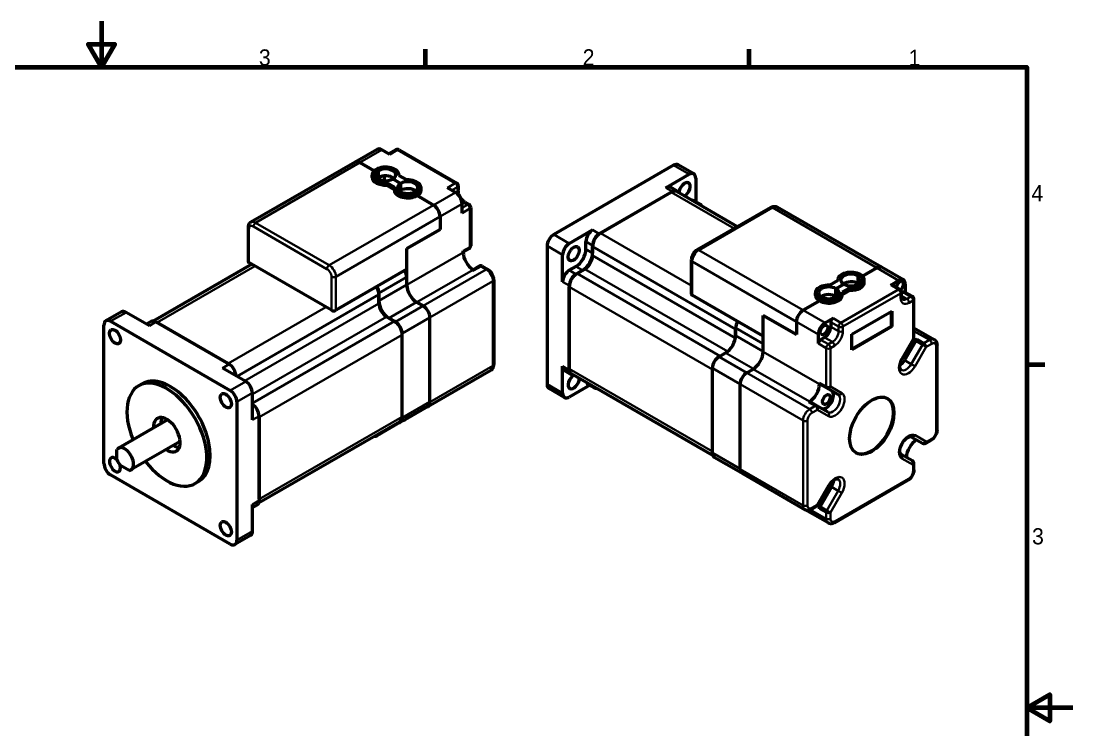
# Model space of a CAD drawing. Header units: millimetres. Extents: x 667 to 2271, y -131 to 433.
# Drawn here: x 950.6 to 1286, y 207.2 to 433.3 of the extents above; entities that cross this region are included whole.
import ezdxf

# ---------------------------------------------------------------- set-up
doc = ezdxf.new("R2010")
doc.units = ezdxf.units.MM
doc.header["$LTSCALE"] = 1.5
doc.layers.get('0').update_dxf_attribs({"lineweight": 25})
for name, color, linetype, lineweight in [('경계(ISO)', 7, 'Continuous', 70), ('외형선(ISO)', 7, 'Continuous', 50), ('좁은 외형선(ISO)', 7, 'Continuous', 35)]:
    doc.layers.add(name, color=color, linetype=linetype, lineweight=lineweight)
doc.styles.get("Standard").update_dxf_attribs({"font": ''})
doc.styles.get('Standard').set_extended_font_data('Gulim')

# ---------------------------------------------------------------- blocks, each defined once
blk = doc.blocks.new('경계 Default Border')
at = {"layer": '경계(ISO)'}
for p, q in [((280, 287), (280, 290.9)), ((350, 287), (350, 290.9)), ((410, 222.75), (413.9, 222.75))]:
    blk.add_line(p, q, dxfattribs=at)
at = {"layer": '경계(ISO)', "flags": 128}
for points in [[(210, 297), (210, 287), (207.11, 292), (212.89, 292), (210, 287)], [(10, 10), (10, 287), (410, 287), (410, 10), (10, 10)], [(420, 148.5), (410, 148.5), (415, 151.39), (415, 145.61), (410, 148.5)]]:
    blk.add_lwpolyline(points, dxfattribs=at)
at = {"layer": '경계(ISO)', "char_height": 3.5, "attachment_point": 7}
for s, insert in [('3', (244.01, 287.32)), ('2', (314.01, 287.4)), ('1', (384.47, 287.31)), ('4', (411.03, 258.04)), ('3', (411.16, 183.79))]:
    blk.add_mtext(s, dxfattribs=dict(at, insert=insert))

msp = doc.modelspace()

# ---------------------------------------------------------------- linework, layer by layer
at = {"layer": '외형선(ISO)'}
for p, q in [((1064.0803, 392.3425), (1057.0799, 388.3009)), ((1068.1258, 390.7243), (1065.5803, 392.194)), ((1070.1007, 392.2027), (1067.8329, 390.8934)), ((1071.1007, 392.2027), (1089.4855, 381.5882)), ((1057.0799, 388.3009), (1023.8459, 369.1132)), ((1063.1544, 385.5112), (1058.5799, 388.1523)), ((1058.5799, 388.1523), (1063.1544, 385.5112)), ((1064.4842, 385.5599), (1063.7771, 385.9682)), ((1063.7771, 385.9682), (1064.4842, 385.5599)), ((1158.6078, 387.2661), (1120.4241, 365.2207)), ((1165.0576, 384.557), (1160.1078, 387.4147)), ((1062.5323, 383.4166), (1062.5323, 384.2331)), ((1064.4842, 385.5599), (1064.4842, 383.1104)), ((1064.4842, 383.3554), (1064.4842, 385.5599)), ((1066.4288, 382.3679), (1066.4288, 383.8938)), ((1071.5553, 381.4774), (1069.0804, 382.9063)), ((1069.0804, 382.9063), (1071.5553, 381.4774)), ((1073.5725, 382.599), (1071.023, 384.0709)), ((1071.0323, 384.0656), (1071.0323, 384.2331)), ((1156.133, 380.1218), (1163.5576, 384.4084)), ((1165.6789, 383.1837), (1165.6789, 375.6251)), ((1067.0632, 381.7847), (1069.6127, 380.3128)), ((1067.0632, 380.9682), (1067.0632, 381.7847)), ((1069.6034, 379.5017), (1067.0632, 380.9682)), ((1069.6034, 379.3341), (1069.6034, 380.1506)), ((1071.5553, 381.4774), (1071.5553, 379.028)), ((1071.5553, 379.2729), (1071.5553, 381.4774)), ((1078.1034, 379.3341), (1078.1034, 380.1506)), ((1089.0562, 378.6401), (1086.5106, 380.1098)), ((1089.9855, 380.7222), (1089.9855, 379.2525)), ((1159.7543, 379.0456), (1157.633, 380.2704)), ((1076.8586, 378.4156), (1076.1515, 378.8238)), ((1076.1515, 378.8238), (1076.8586, 378.4156)), ((1076.8586, 377.5991), (1076.8586, 378.4156)), ((1076.8586, 377.5991), (1076.8586, 378.4156)), ((1082.0558, 374.5985), (1076.8586, 377.5991)), ((1076.8586, 377.5991), (1082.0558, 374.5985)), ((1158.2543, 378.897), (1134.9198, 365.4249)), ((1135.2733, 365.629), (1157.9007, 378.6929)), ((1178.9976, 367.6963), (1159.6507, 378.8663)), ((1165.0576, 375.9838), (1167.1789, 374.759)), ((1091.1775, 372.0265), (1091.1775, 374.9659)), ((1092.1725, 375.4645), (1093.4453, 374.7296)), ((1093.9453, 373.8636), (1093.9453, 361.6247)), ((1189.6448, 373.8435), (1166.1689, 360.2896)), ((1224.8788, 354.7549), (1191.6448, 373.9425)), ((1084.1772, 370.9242), (1084.1772, 366.8417)), ((1084.1772, 370.9242), (1084.1772, 366.8417)), ((1022.9317, 367.3316), (1022.9317, 356.6355)), ((1073.5706, 360.718), (1084.1772, 366.8417)), ((1084.1772, 366.8417), (1073.5706, 360.718)), ((1125.3738, 362.363), (1132.7984, 366.6496)), ((1130.6771, 360.5259), (1130.6771, 362.9754)), ((1073.5706, 354.1044), (1073.5706, 360.718)), ((1073.5706, 349.1238), (1073.5706, 360.718)), ((1091.5311, 359.6535), (1093.4453, 360.7586)), ((1091.5311, 359.4933), (1091.5311, 359.9917)), ((1118.3028, 361.5465), (1118.3028, 317.4557)), ((1132.7984, 361.7506), (1132.7984, 359.3011)), ((1132.7984, 358.4846), (1132.7984, 361.3424)), ((1024.1086, 355.7169), (992.748, 337.6108)), ((1049.5289, 341.0404), (1023.2246, 356.2273)), ((1123.2525, 350.1155), (1123.2525, 358.6888)), ((1164.2547, 356.9741), (1164.2547, 346.278)), ((1073.5706, 354.1044), (1050.9431, 341.0404)), ((1096.6246, 355.0886), (1094.7104, 353.9835)), ((1094.7131, 353.9819), (1095.0033, 353.8144)), ((1097.6246, 355.0886), (1099.385, 354.0723)), ((1125.3738, 353.7898), (1127.4951, 355.0145)), ((1127.4951, 352.565), (1129.6165, 353.7898)), ((1127.8487, 352.7692), (1130.3236, 354.198)), ((1217.4745, 352.0139), (1218.1816, 352.4221)), ((1218.1816, 352.4221), (1217.4745, 352.0139)), ((1218.8043, 351.9652), (1223.3788, 354.6063)), ((1223.3788, 354.6063), (1218.8043, 351.9652)), ((1231.8792, 350.7132), (1224.8788, 354.7549)), ((1073.4998, 351.6141), (1073.4998, 349.1646)), ((1101.2992, 350.7568), (1101.2992, 323.7307)), ((1125.3738, 348.8908), (1125.3738, 321.9464)), ((1210.9357, 350.5249), (1208.3862, 349.053)), ((1210.4034, 347.9314), (1212.8783, 349.3603)), ((1212.8783, 349.3603), (1210.4034, 347.9314)), ((1210.9264, 350.5195), (1210.9264, 350.6871)), ((1217.4745, 352.0139), (1217.4745, 349.5644)), ((1217.4745, 349.8094), (1217.4745, 352.0139)), ((1217.4745, 349.5644), (1217.6768, 349.6812)), ((1219.4264, 349.8706), (1219.4264, 350.6871)), ((1227.8336, 349.0949), (1230.3792, 350.5646)), ((1230.8085, 347.7156), (1228.3336, 349.1445)), ((1232.5005, 349.3399), (1232.5005, 346.7387)), ((1064.661, 346.511), (1064.661, 344.0615)), ((1064.661, 343.245), (1064.661, 346.1027)), ((1125.3738, 322.3547), (1125.3738, 348.4825)), ((1187.175, 332.8058), (1164.5475, 345.8698)), ((1203.8553, 345.7881), (1203.8553, 346.6046)), ((1210.4034, 347.9314), (1210.4034, 345.4819)), ((1210.4034, 345.7269), (1210.4034, 347.9314)), ((1210.4034, 345.4819), (1210.6057, 345.5987)), ((1212.346, 346.7668), (1214.8955, 348.2387)), ((1214.8955, 347.4222), (1212.3553, 345.9557)), ((1212.3553, 345.7881), (1212.3553, 346.6046)), ((1214.8955, 347.4222), (1214.8955, 348.2387)), ((1231.3085, 345.3799), (1231.3085, 346.8496)), ((1231.7934, 346.8087), (1231.3085, 346.5288)), ((1232.2934, 346.8583), (1234.7683, 345.4294)), ((1078.8031, 342.4285), (1076.6818, 343.6532)), ((1078.8031, 342.4285), (1076.7525, 343.6124)), ((1199.9029, 341.0524), (1205.1001, 344.0531)), ((1205.1001, 344.0531), (1199.9029, 341.0524)), ((1205.1001, 344.8696), (1205.8072, 345.2778)), ((1205.8072, 345.2778), (1205.1001, 344.8696)), ((1205.1001, 344.0531), (1205.1001, 344.8696)), ((1205.1001, 344.0531), (1205.1001, 344.8696)), ((1235.2683, 332.3244), (1235.2683, 344.5634)), ((982.5508, 340.5358), (977.6011, 337.6781)), ((991.4755, 336.1006), (984.0508, 340.3873)), ((1069.6108, 337.5295), (1067.1359, 338.9584)), ((1080.9245, 311.8099), (1080.9245, 338.7543)), ((1080.9245, 311.7282), (1080.9245, 338.7543)), ((1187.175, 339.4194), (1197.7816, 333.2957)), ((1187.175, 332.8058), (1187.175, 339.4194)), ((1197.7816, 333.2957), (1187.175, 339.4194)), ((1187.175, 327.8252), (1187.175, 339.4194)), ((1215.4592, 333.3774), (1228.1872, 340.7258)), ((1228.0457, 340.6442), (1228.0457, 335.9085)), ((1228.1872, 340.7258), (1228.1872, 335.8269)), ((976.9798, 292.214), (976.9798, 336.3048)), ((979.1011, 337.5295), (1017.2849, 315.4841)), ((992.0968, 337.474), (990.5968, 336.6079)), ((993.5968, 337.3254), (1016.9313, 323.8532)), ((1016.5778, 324.0573), (993.9503, 337.1213)), ((1069.9643, 337.3254), (1067.843, 338.5501)), ((1178.4068, 335.4186), (1178.4068, 332.9691)), ((1197.7816, 337.3782), (1197.7816, 333.2957)), ((1197.7816, 337.3782), (1197.7816, 333.2957)), ((1206.9032, 337.0108), (1209.4488, 338.4805)), ((1208.7417, 337.2557), (1208.7417, 335.786)), ((1228.0457, 335.9085), (1215.4592, 328.6417)), ((1228.1872, 335.8269), (1215.4592, 328.4784)), ((1228.1872, 335.8269), (1228.0457, 335.9085)), ((1235.2683, 335.4476), (1241.708, 331.7297)), ((1072.0856, 306.7068), (1072.0856, 333.6512)), ((1072.0856, 307.115), (1072.0856, 333.2429)), ((1178.4068, 332.9691), (1178.4068, 335.0104)), ((1204.7819, 330.3972), (1204.7819, 333.3365)), ((1206.7618, 332.3567), (1205.489, 331.6219)), ((1215.4592, 328.4784), (1215.4592, 333.3774)), ((1231.5244, 325.5718), (1235.1343, 331.8244)), ((1235.8262, 331.2616), (1232.287, 325.1315)), ((1236.3262, 331.7894), (1236.036, 331.6219)), ((1242.6222, 302.922), (1242.6222, 329.9481)), ((1173.1035, 326.233), (1175.2249, 327.4578)), ((1173.4571, 326.4371), (1175.2249, 327.4578)), ((1022.2346, 318.3418), (1014.81, 322.6284)), ((1123.2525, 314.5979), (1123.2525, 323.1712)), ((1170.9822, 295.6144), (1170.9822, 322.5588)), ((1170.9822, 296.0226), (1170.9822, 322.1505)), ((1181.9424, 321.1299), (1183.993, 322.3138)), ((1181.9424, 321.1299), (1183.993, 322.3138)), ((1080.3031, 310.3549), (1100.385, 321.9491)), ((1123.8738, 321.7978), (1125.9951, 320.5731)), ((1171.1594, 294.7366), (1126.0987, 320.7524)), ((989.193, 317.6004), (988.0616, 316.9472)), ((1123.8738, 313.2246), (1118.9241, 316.0823)), ((1131.9198, 317.1525), (1125.3738, 313.3732)), ((1133.4198, 316.2865), (1131.2984, 317.5112)), ((1179.8211, 290.5113), (1179.8211, 317.4557)), ((1179.8211, 290.4296), (1179.8211, 317.4557)), ((1205.1355, 317.4557), (1205.1355, 317.9541)), ((1205.3426, 317.4963), (1207.4639, 316.2716)), ((1207.4639, 316.2716), (1211.0738, 314.1874)), ((1024.3559, 306.0944), (1024.3559, 314.6676)), ((1201.9535, 311.9443), (1201.6633, 311.7768)), ((1019.4062, 311.8099), (1019.4062, 267.7191)), ((1071.4643, 305.3334), (1080.3031, 310.4365)), ((1080.3031, 310.3549), (1072.9492, 306.1091)), ((1204.2846, 310.6016), (1202.1633, 311.8263)), ((1207.8238, 308.5582), (1204.2846, 310.6016)), ((997.2977, 306.1138), (981.6266, 297.0661)), ((1071.3608, 305.5128), (1026.3, 279.497)), ((1026.4772, 307.3191), (1026.4772, 280.3748)), ((1026.4772, 280.783), (1026.4772, 306.9109)), ((1071.4643, 305.3334), (1064.0397, 301.0468)), ((1001.2977, 299.1856), (985.6266, 290.1379)), ((1234.4083, 300.7152), (1238.0183, 298.631)), ((1236.1041, 299.7361), (1236.036, 299.6969)), ((1239.0183, 298.631), (1240.708, 299.6065)), ((981.1517, 293.4497), (981.1517, 296.612)), ((1171.6035, 294.2411), (1180.154, 289.3045)), ((1234.7683, 293.0018), (1231.1583, 295.086)), ((1232.8541, 294.1855), (1232.8541, 294.107)), ((1235.2683, 290.1847), (1235.2683, 292.1358)), ((1017.2849, 266.4943), (979.1011, 288.5397)), ((984.9959, 289.9537), (982.2573, 291.5348)), ((1180.4424, 289.0563), (1200.5242, 277.4621)), ((1007.193, 286.4235), (1006.0616, 285.7703)), ((1204.5799, 278.9027), (1208.1899, 285.1553)), ((1209.8781, 273.3153), (1233.3541, 286.8692)), ((1208.9525, 284.7149), (1205.3426, 278.4624)), ((1024.3559, 270.5768), (1024.3559, 279.15)), ((1024.3559, 278.1354), (1025.8559, 279.0014)), ((1202.5242, 277.5611), (1204.2139, 278.5367)), ((1207.8781, 273.2163), (1200.5242, 277.4621)), ((1205.1355, 277.7654), (1205.1355, 278.1822)), ((1023.7346, 269.2035), (1018.7849, 266.3457))]:
    msp.add_line(p, q, dxfattribs=at)
for centre, start, end in [((1070.6007, 391.3366), 60, 120), ((1088.9855, 380.7222), 0, 60), ((1092.9453, 373.8636), 0, 60), ((1092.9453, 361.6247), 300, 0), ((1097.1246, 354.2226), 60, 120), ((1230.3085, 346.8496), 0, 60), ((1234.2683, 344.5634), 0, 60), ((1234.2683, 332.3244), 330, 0), ((1238.5183, 299.497), 240, 300), ((1234.2683, 292.1358), 0, 60), ((1203.7139, 279.4027), 300, 330)]:
    msp.add_arc(centre, 1, start, end, dxfattribs=at)
for centre, major_axis, start_param, end_param in [((1065.5803, 389.7445), (-1.5, 2.5981), 5.49778714, 6.28318531), ((1058.5799, 385.7028), (-1.5, 2.5981), 5.49778714, 6.28318531), ((1058.5799, 385.7028), (-1.5, 2.5981), 5.49778714, 6.28318531), ((1066.7823, 384.2331), (-4.25, 0), 5.49778714, 7.92012595), ((1066.7823, 384.2331), (4.25, 0), 6.21704099, 8.6393798), ((1066.7823, 384.2331), (3.25, 0), 5.49778714, 8.6393798), ((1158.6078, 384.8166), (1.5, 2.5981), 0, 0.78539816), ((1066.7823, 383.4166), (-4.25, 0), 0, 1.63694064), ((1066.7823, 384.2331), (-3.25, 0), 5.49778714, 8.6393798), ((1066.7823, 381.7836), (-3.25, 0), 5.49778714, 5.57202409), ((1066.7823, 382.0286), (-3.25, 0), 3.76948765, 5.49778714), ((1073.8534, 380.1506), (4.25, 0), 5.49778714, 7.92012595), ((1163.5576, 381.9589), (1.5, 2.5981), 5.49778714, 7.06858347), ((1073.8534, 380.1506), (-4.25, 0), 6.21704099, 8.6393798), ((1073.8534, 379.3341), (-4.25, 0), 0, 2.35619449), ((1073.8534, 380.1506), (-3.25, 0), 5.49778714, 8.6393798), ((1073.8534, 377.7011), (-3.25, 0), 5.49778714, 5.57202409), ((1073.8534, 380.1506), (3.25, 0), 5.49778714, 8.6393798), ((1073.8534, 377.9461), (-3.25, 0), 3.76948765, 5.49778714), ((1073.8534, 379.3341), (4.25, 0), 5.49778714, 6.28318531), ((1156.133, 377.6723), (1.5, 2.5981), 0, 0.78539816), ((1157.9007, 375.8352), (1.75, 3.0311), 0, 0.78539816), ((1158.2543, 376.4476), (1.5, 2.5981), 5.90943441, 7.06858347), ((1162.1434, 379.5094), (1.25, 2.1651), 3.9066822, 8.65968842), ((1089.0562, 376.1906), (-1.5, 2.5981), 3.92699082, 5.49778714), ((1163.5576, 373.3857), (1.5, 2.5981), 0, 0.3737509), ((1082.0558, 372.149), (-1.5, 2.5981), 3.92699082, 5.49778714), ((1082.0558, 372.149), (1.5, -2.5981), 0.78539816, 2.35619449), ((1165.6789, 372.161), (1.5, 2.5981), 5.90943441, 6.65693621), ((1132.7984, 364.2001), (-1.5, -2.5981), 3.92699082, 5.49778714), ((1135.2733, 362.7712), (-1.75, -3.0311), 3.92699082, 5.49778714), ((1120.4241, 362.7712), (-1.5, -2.5981), 3.92699082, 5.49778714), ((1125.3738, 359.9135), (1.5, 2.5981), 0.78539816, 2.35619449), ((1134.9198, 362.9754), (1.5, 2.5981), 0.78539816, 2.35619449), ((1094.7131, 357.6562), (2.25, -3.8971), 3.92699082, 5.49778714), ((1127.4951, 358.6888), (-2.25, -3.8971), 0.78539816, 2.35619449), ((1129.6165, 357.464), (2.25, 3.8971), 3.92699082, 5.49778714), ((1023.9317, 356.6355), (-1, 0), 0, 0.78539816), ((1130.3236, 357.0558), (-1.75, -3.0311), 0.78539816, 2.35619449), ((1071.3785, 352.8388), (-1.5, 2.5981), 3.92699082, 4.71238898), ((1125.3738, 351.3403), (-1.5, -2.5981), 3.92699082, 5.49778714), ((1127.8487, 349.9114), (-1.75, -3.0311), 3.92699082, 5.49778714), ((1127.4951, 350.1155), (1.5, 2.5981), 0.78539816, 2.35619449), ((1215.1764, 350.6871), (-4.25, 0), 3.92699082, 6.34932962), ((1215.1764, 350.6871), (-3.25, 0), 3.92699082, 7.06858347), ((1215.1764, 350.6871), (4.25, 0), 4.64624467, 7.06858347), ((1223.3788, 352.1568), (1.5, 2.5981), 0, 0.78539816), ((1223.3788, 352.1568), (1.5, 2.5981), 0, 0.78539816), ((1076.6818, 347.3275), (-2.25, 3.8971), 0.78539816, 2.35619449), ((1076.7525, 347.2866), (2.25, -3.8971), 3.92699082, 5.49778714), ((1208.1053, 346.6046), (-4.25, 0), 4.64624467, 7.06858347), ((1215.1764, 348.2376), (-3.25, 0), 3.92699082, 5.57202409), ((1215.1764, 350.6871), (3.25, 0), 3.92699082, 7.06858347), ((1215.1764, 349.8706), (4.25, 0), 4.64624467, 6.28318531), ((1215.1764, 348.4825), (-3.25, 0), 3.76948765, 3.92699082), ((1227.8336, 348.2784), (0.5, 0.866), 0, 0.78539816), ((1230.7327, 348.7275), (0.85, 1.4722), 4.17134641, 8.36977153), ((1230.3792, 348.1151), (1.5, 2.5981), 5.49778714, 7.06858347), ((1062.1861, 347.5316), (-1.75, 3.0311), 3.92699082, 4.71238898), ((1062.5397, 347.7357), (1.5, -2.5981), 0.78539816, 1.57079633), ((1165.2547, 346.278), (-1, 0), 0, 0.78539816), ((1208.1053, 345.7881), (-4.25, 0), 0, 0.78539816), ((1208.1053, 346.6046), (-3.25, 0), 3.92699082, 7.06858347), ((1208.1053, 346.6046), (4.25, 0), 3.92699082, 6.34932962), ((1208.1053, 345.7881), (4.25, 0), 3.92699082, 6.28318531), ((1208.1053, 344.1551), (-3.25, 0), 3.92699082, 5.57202409), ((1208.1053, 346.6046), (3.25, 0), 3.92699082, 7.06858347), ((1208.1053, 344.4001), (-3.25, 0), 3.76948765, 3.92699082), ((1231.7934, 345.9922), (0.5, 0.866), 0, 0.78539816), ((1067.843, 342.2244), (2.25, -3.8971), 3.92699082, 5.49778714), ((1067.1359, 341.8161), (-1.75, 3.0311), 0.78539816, 2.35619449), ((1078.8031, 339.979), (-1.5, 2.5981), 3.92699082, 5.49778714), ((1078.8031, 339.979), (1.5, -2.5981), 0.78539816, 2.35619449), ((984.0508, 337.9378), (-1.5, 2.5981), 5.49778714, 6.28318531), ((1050.236, 341.4487), (1, 0), 3.92699082, 5.49778714), ((1199.9029, 338.6029), (1.5, 2.5981), 0.78539816, 2.35619449), ((1199.9029, 338.6029), (-1.5, -2.5981), 3.92699082, 5.49778714), ((979.1011, 335.08), (-1.5, 2.5981), 5.49778714, 7.06858347), ((993.5968, 334.8759), (-1.5, 2.5981), 5.49778714, 6.28318531), ((1069.6108, 334.6718), (-1.75, 3.0311), 3.92699082, 5.49778714), ((1069.9643, 334.8759), (1.5, -2.5981), 0.78539816, 2.35619449), ((1180.5282, 336.6433), (-1.5, -2.5981), 4.71238898, 5.49778714), ((1206.9032, 334.5613), (1.5, 2.5981), 0.78539816, 2.35619449), ((1206.7618, 334.6429), (1.4, 2.4249), 3.92699082, 5.49778714), ((1209.4488, 337.664), (0.5, 0.866), 0.78539816, 2.35619449), ((1175.2249, 331.132), (-2.25, -3.8971), 0.78539816, 2.35619449), ((1205.489, 330.8054), (0.5, 0.866), 0.78539816, 2.35619449), ((1236.036, 335.2961), (-2.25, -3.8971), 0.37637464, 0.78539816), ((1236.3262, 330.9729), (0.5, 0.866), 0.78539816, 1.57079633), ((1173.1035, 323.7835), (-1.5, -2.5981), 3.92699082, 5.49778714), ((1183.993, 325.9881), (-2.25, -3.8971), 0.78539816, 2.35619449), ((1016.9313, 321.4037), (-1.5, 2.5981), 3.92699082, 5.49778714), ((1125.3738, 324.3959), (-1.5, -2.5981), 5.49778714, 6.28318531), ((1127.8487, 323.7835), (-1.75, -3.0311), 5.49778714, 6.28318531), ((1230.662, 326.0697), (-1.625, -2.8146), 0.84614051, 1.57079633), ((997.0616, 301.3587), (9, -15.5885), 4.93648207, 10.7714812), ((998.193, 302.0119), (-9, 15.5885), 3.14159265, 6.28318531), ((1126.788, 318.2722), (-1.25, -2.1651), 3.9066822, 8.65968842), ((1127.4951, 323.1712), (-1.5, -2.5981), 5.49778714, 6.65693621), ((1181.9424, 318.6804), (1.5, 2.5981), 0.78539816, 2.35619449), ((1181.9424, 318.6804), (-1.5, -2.5981), 3.92699082, 5.49778714), ((1017.2849, 313.0346), (1.5, -2.5981), 0.78539816, 2.35619449), ((1022.2346, 315.8924), (-1.5, 2.5981), 3.92699082, 5.49778714), ((1120.4241, 318.6804), (-1.5, -2.5981), 5.49778714, 6.28318531), ((1132.7984, 320.1093), (-1.5, -2.5981), 5.90943441, 6.28318531), ((1134.9198, 318.8845), (-1.5, -2.5981), 5.90943441, 6.65693621), ((1201.9535, 315.6186), (-2.25, -3.8971), 0.78539816, 2.35619449), ((1205.8426, 318.3623), (-0.5, -0.866), 5.49778714, 6.28318531), ((1207.3275, 312.5975), (1.625, 2.8146), 3.14159265, 6.28318531), ((1125.3738, 315.8227), (-1.5, -2.5981), 5.49778714, 7.06858347), ((1221.6818, 304.3101), (5, 8.6603), 3.15573526, 6.2690427), ((1024.3559, 308.5439), (-1.5, 2.5981), 3.92699082, 5.49778714), ((1078.8031, 312.953), (1.5, -2.5981), 6.06563805, 7.06858347), ((1078.8031, 313.0346), (1.5, -2.5981), 0, 0.78539816), ((1201.6633, 310.9603), (0.5, 0.866), 0, 0.78539816), ((997.0616, 301.3587), (3, -5.1962), 5.44211664, 10.26584663), ((999.3951, 302.7059), (-3, 5.1962), 0.39944678, 0.84106867), ((1069.9643, 307.9315), (1.5, -2.5981), 5.90943441, 7.06858347), ((1069.6108, 308.5439), (1.75, -3.0311), 0, 0.78539816), ((1071.4492, 308.7072), (1.5, -2.5981), 6.06563805, 6.50073257), ((1062.5397, 303.6449), (1.5, -2.5981), 5.90943441, 6.65693621), ((1236.036, 296.0226), (-2.25, -3.8971), 3.92699082, 5.49778714), ((983.6266, 293.602), (-2, 3.4641), 2.861555, 6.56322296), ((999.3951, 302.7059), (-3, 5.1962), 2.30052398, 2.74214588), ((1173.1035, 296.8391), (-1.5, -2.5981), 5.49778714, 6.28318531), ((979.1011, 290.9892), (-1.5, 2.5981), 0.78539816, 2.35619449), ((980.5153, 291.8057), (-1.25, 2.1651), 5.08568315, 10.62228012), ((983.6266, 293.602), (-2, 3.4641), 1.29075867, 1.85083398), ((1181.9424, 291.6544), (-1.5, -2.5981), 5.49778714, 6.28318531), ((1207.3275, 285.6531), (-1.625, -2.8146), 1.57079633, 2.29545215), ((1024.3559, 281.5995), (1.5, -2.5981), 0, 0.78539816), ((1201.9535, 276.3451), (2.25, 3.8971), 5.49778714, 5.8898569), ((1205.8426, 278.1737), (0.5, 0.866), 1.57079633, 2.35619449), ((1022.2346, 271.8015), (1.5, -2.5981), 0, 0.78539816), ((1017.2849, 268.9438), (1.5, -2.5981), 5.49778714, 7.06858347)]:
    msp.add_ellipse(centre, major_axis=major_axis, ratio=0.57735027, start_param=start_param, end_param=end_param, dxfattribs=at)
for centre, major_axis in [((1126.788, 359.097), (1.25, 2.1651)), ((1206.5497, 334.7654), (-0.85, -1.4722)), ((980.5153, 332.6305), (-1.25, 2.1651)), ((1015.8706, 312.2181), (-1.25, 2.1651)), ((1207.3275, 312.5975), (-0.85, -1.4722)), ((1221.8232, 304.2284), (5, 8.6603)), ((1015.8706, 271.3933), (-1.25, 2.1651))]:
    msp.add_ellipse(centre, major_axis=major_axis, ratio=0.57735027, dxfattribs=at)
for points, knots in [([(1092.1725, 375.4645), (1092.0017, 375.5631), (1091.8181, 375.6958), (1091.4447, 376.0281), (1091.2551, 376.2299), (1090.8958, 376.6856), (1090.7268, 376.9409), (1090.4333, 377.475), (1090.3092, 377.754), (1090.1206, 378.2982), (1090.0554, 378.5636), (1089.9964, 378.9665), (1089.9855, 379.1162), (1089.9855, 379.2525)], [1.57079633, 1.57079633, 1.57079633, 1.57079633, 1.83524512, 1.83524512, 2.1100586, 2.1100586, 2.39277603, 2.39277603, 2.67777272, 2.67777272, 2.95884895, 2.95884895, 3.14159265, 3.14159265, 3.14159265, 3.14159265]), ([(1189.6448, 373.8435), (1189.7581, 373.9089), (1189.8761, 373.9668), (1190.1221, 374.0638), (1190.2503, 374.103), (1190.517, 374.157), (1190.6557, 374.1716), (1190.94, 374.1685), (1191.0856, 374.1505), (1191.3727, 374.0754), (1191.5139, 374.0181), (1191.6448, 373.9425)], [4.71238898, 4.71238898, 4.71238898, 4.71238898, 4.869468613, 4.869468613, 5.026548246, 5.026548246, 5.183627878, 5.183627878, 5.340707511, 5.340707511, 5.497787144, 5.497787144, 5.497787144, 5.497787144]), ([(1023.8459, 369.1132), (1023.715, 369.0376), (1023.5948, 368.944), (1023.3862, 368.7329), (1023.2977, 368.6158), (1023.1529, 368.3712), (1023.0963, 368.2438), (1023.0096, 367.9858), (1022.9795, 367.8552), (1022.9405, 367.5936), (1022.9317, 367.4625), (1022.9317, 367.3316)], [5.497787144, 5.497787144, 5.497787144, 5.497787144, 5.654866776, 5.654866776, 5.811946409, 5.811946409, 5.969026042, 5.969026042, 6.126105675, 6.126105675, 6.283185307, 6.283185307, 6.283185307, 6.283185307]), ([(1166.1689, 360.2896), (1165.9422, 360.1588), (1165.7337, 359.998), (1165.3505, 359.6329), (1165.176, 359.4285), (1164.8655, 358.9887), (1164.7296, 358.7534), (1164.504, 358.2645), (1164.4142, 358.0111), (1164.2897, 357.4968), (1164.2547, 357.2358), (1164.2547, 356.9741)], [1.57079633, 1.57079633, 1.57079633, 1.57079633, 1.88495559, 1.88495559, 2.19911486, 2.19911486, 2.51327412, 2.51327412, 2.82743339, 2.82743339, 3.14159265, 3.14159265, 3.14159265, 3.14159265]), ([(1101.2992, 350.7568), (1101.2992, 351.0185), (1101.2642, 351.2794), (1101.1397, 351.7938), (1101.0499, 352.0472), (1100.8243, 352.536), (1100.6884, 352.7713), (1100.3779, 353.2111), (1100.2033, 353.4156), (1099.8201, 353.7806), (1099.6116, 353.9414), (1099.385, 354.0723)], [6.28318531, 6.28318531, 6.28318531, 6.28318531, 6.59734457, 6.59734457, 6.91150384, 6.91150384, 7.2256631, 7.2256631, 7.53982237, 7.53982237, 7.85398163, 7.85398163, 7.85398163, 7.85398163]), ([(1231.3085, 345.3799), (1231.3085, 345.2628), (1231.3165, 345.1556), (1231.3447, 344.9662), (1231.3649, 344.884), (1231.4109, 344.747), (1231.4367, 344.6922), (1231.4869, 344.6075), (1231.511, 344.5775), (1231.5549, 344.5331), (1231.5745, 344.5184), (1231.5955, 344.5063)], [0, 0, 0, 0, 0.157079633, 0.157079633, 0.314159265, 0.314159265, 0.471238898, 0.471238898, 0.628318531, 0.628318531, 0.785398163, 0.785398163, 0.785398163, 0.785398163]), ([(1241.708, 331.7297), (1241.8389, 331.6541), (1241.9591, 331.5604), (1242.1677, 331.3493), (1242.2561, 331.2322), (1242.4009, 330.9876), (1242.4576, 330.8602), (1242.5442, 330.6022), (1242.5744, 330.4716), (1242.6133, 330.21), (1242.6222, 330.0789), (1242.6222, 329.9481)], [2.35619449, 2.35619449, 2.35619449, 2.35619449, 2.513274123, 2.513274123, 2.670353756, 2.670353756, 2.827433388, 2.827433388, 2.984513021, 2.984513021, 3.141592654, 3.141592654, 3.141592654, 3.141592654]), ([(1231.1583, 322.0304), (1231.0929, 322.0682), (1231.0314, 322.1229), (1230.9009, 322.3434), (1230.8377, 322.5114), (1230.7756, 322.9282), (1230.769, 323.1604), (1230.8171, 323.6805), (1230.8728, 323.9691), (1231.0503, 324.5746), (1231.1743, 324.8919), (1231.3881, 325.3266), (1231.4542, 325.4504), (1231.5244, 325.5718)], [5.49778714, 5.49778714, 5.49778714, 5.49778714, 5.81194641, 5.81194641, 6.12610567, 6.12610567, 6.39557248, 6.39557248, 6.67033754, 6.67033754, 6.95399794, 6.95399794, 7.06858347, 7.06858347, 7.06858347, 7.06858347]), ([(1100.385, 321.9491), (1100.5159, 322.0247), (1100.6361, 322.1184), (1100.8447, 322.3295), (1100.9331, 322.4466), (1101.0779, 322.6912), (1101.1346, 322.8186), (1101.2212, 323.0766), (1101.2514, 323.2072), (1101.2904, 323.4688), (1101.2992, 323.5999), (1101.2992, 323.7307)], [5.497787144, 5.497787144, 5.497787144, 5.497787144, 5.654866776, 5.654866776, 5.811946409, 5.811946409, 5.969026042, 5.969026042, 6.126105675, 6.126105675, 6.283185307, 6.283185307, 6.283185307, 6.283185307]), ([(1242.6222, 302.922), (1242.6222, 302.6603), (1242.5872, 302.3994), (1242.4626, 301.885), (1242.3729, 301.6316), (1242.1472, 301.1428), (1242.0114, 300.9075), (1241.7009, 300.4677), (1241.5263, 300.2632), (1241.1431, 299.8982), (1240.9346, 299.7374), (1240.708, 299.6065)], [3.14159265, 3.14159265, 3.14159265, 3.14159265, 3.45575192, 3.45575192, 3.76991118, 3.76991118, 4.08407045, 4.08407045, 4.39822972, 4.39822972, 4.71238898, 4.71238898, 4.71238898, 4.71238898]), ([(1231.1583, 295.086), (1231.0929, 295.1238), (1231.0314, 295.1785), (1230.8984, 295.4032), (1230.8328, 295.5803), (1230.7738, 296.0135), (1230.7698, 296.2485), (1230.8232, 296.7733), (1230.8818, 297.0639), (1231.0654, 297.6718), (1231.1923, 297.9896), (1231.5048, 298.6131), (1231.6914, 298.9185), (1232.1013, 299.478), (1232.3246, 299.7322), (1232.7752, 300.1595), (1233.0023, 300.334), (1233.4241, 300.5918), (1233.6192, 300.6775), (1233.952, 300.7745), (1234.0878, 300.7857), (1234.2873, 300.7704), (1234.3521, 300.7476), (1234.4083, 300.7152)], [5.49778714, 5.49778714, 5.49778714, 5.49778714, 5.81194641, 5.81194641, 6.13824374, 6.13824374, 6.40757295, 6.40757295, 6.68275763, 6.68275763, 6.96674077, 6.96674077, 7.25538446, 7.25538446, 7.5431972, 7.5431972, 7.82467975, 7.82467975, 8.09669423, 8.09669423, 8.36939024, 8.36939024, 8.6393798, 8.6393798, 8.6393798, 8.6393798]), ([(1235.2683, 290.1847), (1235.2683, 289.923), (1235.2332, 289.662), (1235.1087, 289.1477), (1235.0189, 288.8943), (1234.7933, 288.4054), (1234.6575, 288.1701), (1234.3469, 287.7303), (1234.1724, 287.5259), (1233.7892, 287.1609), (1233.5807, 287), (1233.3541, 286.8692)], [3.14159265, 3.14159265, 3.14159265, 3.14159265, 3.45575192, 3.45575192, 3.76991118, 3.76991118, 4.08407045, 4.08407045, 4.39822972, 4.39822972, 4.71238898, 4.71238898, 4.71238898, 4.71238898]), ([(1208.1899, 285.1553), (1208.3667, 285.4617), (1208.5695, 285.7531), (1209.0013, 286.2724), (1209.2301, 286.5008), (1209.6785, 286.8703), (1209.8983, 287.0132), (1210.294, 287.2106), (1210.4705, 287.2672), (1210.7645, 287.3177), (1210.876, 287.3097), (1211.0026, 287.2781), (1211.0396, 287.2627), (1211.0738, 287.243)], [0.78539816, 0.78539816, 0.78539816, 0.78539816, 1.07439349, 1.07439349, 1.36056328, 1.36056328, 1.63875631, 1.63875631, 1.90843251, 1.90843251, 2.19201385, 2.19201385, 2.35619449, 2.35619449, 2.35619449, 2.35619449]), ([(1202.5242, 277.5611), (1202.4109, 277.4957), (1202.2929, 277.4378), (1202.0469, 277.3407), (1201.9187, 277.3015), (1201.652, 277.2476), (1201.5133, 277.2329), (1201.229, 277.2361), (1201.0834, 277.2541), (1200.7963, 277.3292), (1200.6551, 277.3865), (1200.5242, 277.4621)], [4.71238898, 4.71238898, 4.71238898, 4.71238898, 4.869468613, 4.869468613, 5.026548246, 5.026548246, 5.183627878, 5.183627878, 5.340707511, 5.340707511, 5.497787144, 5.497787144, 5.497787144, 5.497787144]), ([(1209.8781, 273.3153), (1209.7648, 273.2499), (1209.6469, 273.192), (1209.4008, 273.095), (1209.2726, 273.0558), (1209.0059, 273.0018), (1208.8672, 272.9872), (1208.583, 272.9903), (1208.4373, 273.0083), (1208.1502, 273.0834), (1208.009, 273.1407), (1207.8781, 273.2163)], [4.71238898, 4.71238898, 4.71238898, 4.71238898, 4.869468613, 4.869468613, 5.026548246, 5.026548246, 5.183627878, 5.183627878, 5.340707511, 5.340707511, 5.497787144, 5.497787144, 5.497787144, 5.497787144])]:
    msp.add_open_spline(points, degree=3, knots=knots, dxfattribs=at)
at = {"layer": '좁은 외형선(ISO)'}
for p, q in [((1058.5799, 388.1523), (1065.5803, 392.194)), ((1068.1258, 390.7243), (1070.6007, 392.1531)), ((1070.6007, 392.1531), (1088.9855, 381.5387)), ((1025.3459, 368.9646), (1058.5799, 388.1523)), ((1163.5576, 384.4084), (1158.6078, 387.2661)), ((1088.9855, 381.5387), (1086.5106, 380.1098)), ((1087.9248, 379.2933), (1089.6926, 380.3139)), ((1089.6926, 380.3139), (1089.6926, 378.8442)), ((1158.2543, 378.897), (1156.133, 380.1218)), ((1089.0562, 378.6401), (1082.0558, 374.5985)), ((1089.6926, 378.8442), (1089.1932, 378.5559)), ((1177.9725, 367.1045), (1157.9007, 378.6929)), ((1082.0558, 374.5985), (1048.8218, 355.4108)), ((1084.1772, 370.9242), (1091.1775, 374.9659)), ((1091.1731, 375.1266), (1091.6725, 375.415)), ((1092.9453, 374.6801), (1091.1775, 373.6595)), ((1091.1775, 372.0265), (1093.6524, 373.4554)), ((1091.6725, 375.415), (1092.9453, 374.6801)), ((1093.6524, 373.4554), (1093.6524, 361.2164)), ((1166.6689, 360.2401), (1190.1448, 373.7939)), ((1190.1448, 373.7939), (1223.3788, 354.6063)), ((1048.8218, 355.4108), (1025.3459, 368.9646)), ((1050.9431, 351.7366), (1084.1772, 370.9242)), ((1023.2246, 356.2273), (1023.2246, 366.9234)), ((1024.6388, 367.7399), (1048.1147, 354.186)), ((1132.7984, 366.6496), (1134.9198, 365.4249)), ((1135.2733, 365.629), (1164.2547, 348.8966)), ((1120.4241, 365.2207), (1125.3738, 362.363)), ((1132.7984, 361.7506), (1130.6771, 362.9754)), ((1091.5311, 359.4933), (1073.5706, 349.1238)), ((1093.6524, 361.2164), (1091.5311, 359.9917)), ((1123.2525, 358.6888), (1118.3028, 361.5465)), ((1130.6771, 360.5259), (1132.7984, 359.3011)), ((1178.4068, 335.0104), (1132.7984, 361.3424)), ((1199.9029, 341.0524), (1166.6689, 360.2401)), ((1132.7984, 358.4846), (1178.3415, 332.1904)), ((1164.5475, 356.5659), (1197.7816, 337.3782)), ((1164.5475, 345.8698), (1164.5475, 356.5659)), ((1025.1337, 355.125), (993.9503, 337.1213)), ((1076.7525, 343.6124), (1094.7131, 353.9819)), ((1098.885, 354.0227), (1078.8031, 342.4285)), ((1095.0033, 353.8144), (1097.1246, 355.0391)), ((1097.1246, 355.0391), (1098.885, 354.0227)), ((1125.3738, 353.7898), (1127.4951, 352.565)), ((1129.6165, 353.7898), (1127.4951, 355.0145)), ((1127.8487, 352.7692), (1173.4571, 326.4371)), ((1175.8666, 327.9038), (1130.3236, 354.198)), ((1223.3788, 354.6063), (1230.3792, 350.5646)), ((1049.5289, 351.7366), (1049.5289, 341.0404)), ((1050.9431, 341.0404), (1050.9431, 351.7366)), ((1073.4998, 351.6141), (1064.661, 346.511)), ((1064.661, 344.0615), (1073.4998, 349.1646)), ((1080.9245, 338.7543), (1101.0063, 350.3485)), ((1101.0063, 350.3485), (1101.0063, 323.3225)), ((1125.3738, 348.8908), (1123.2525, 350.1155)), ((1227.8336, 349.0949), (1230.3085, 347.6661)), ((1064.661, 346.1027), (1019.4062, 319.9748)), ((1170.9822, 322.1505), (1125.3738, 348.4825)), ((1230.3085, 347.6661), (1211.9237, 337.0516)), ((1212.6308, 335.8269), (1231.0156, 346.4413)), ((1231.0156, 346.4413), (1231.0156, 344.9716)), ((1232.9955, 344.645), (1231.3085, 345.619)), ((1231.7934, 346.8087), (1234.2683, 345.3799)), ((1021.8811, 318.546), (1064.661, 343.245)), ((1076.6818, 343.6532), (1067.843, 338.5501)), ((1069.9643, 337.3254), (1078.8031, 342.4285)), ((1234.2683, 345.3799), (1232.9955, 344.645)), ((1233.7026, 343.4203), (1234.9754, 344.1551)), ((1234.9754, 344.1551), (1234.9754, 331.9162)), ((984.0508, 340.3873), (979.1011, 337.5295)), ((1016.5778, 324.0573), (1047.7612, 342.0611)), ((1067.1359, 338.9584), (1024.3559, 314.2594)), ((1080.9245, 338.7543), (1072.0856, 333.6512)), ((1206.9032, 337.0108), (1199.9029, 341.0524)), ((993.5968, 337.3254), (991.4755, 336.1006)), ((1024.3559, 311.4016), (1069.6108, 337.5295)), ((1187.175, 330.3563), (1178.4068, 335.4186)), ((1197.7816, 337.3782), (1204.7819, 333.3365)), ((1208.7417, 337.2557), (1211.2166, 335.8269)), ((1211.2166, 334.3572), (1208.7417, 335.786)), ((1211.9237, 337.0516), (1209.4488, 338.4805)), ((1211.2166, 335.8269), (1211.2166, 334.3572)), ((1212.6308, 334.3572), (1212.6308, 335.8269)), ((1072.0856, 333.2429), (1026.4772, 306.9109)), ((1178.4068, 332.9691), (1187.175, 327.9068)), ((1206.7618, 332.3567), (1209.2367, 330.9279)), ((1236.036, 331.6219), (1235.2385, 332.0823)), ((1235.2683, 334.433), (1240.208, 331.5811)), ((1204.7819, 330.3972), (1207.2568, 328.9683)), ((1207.9639, 330.193), (1205.489, 331.6219)), ((1207.2568, 328.9683), (1207.2568, 316.7293)), ((1209.2367, 330.9279), (1207.9639, 330.193)), ((1208.671, 328.9683), (1209.9438, 329.7031)), ((1208.671, 316.7293), (1208.671, 328.9683)), ((1234.9754, 331.9162), (1231.3655, 325.6636)), ((1237.9476, 330.0369), (1234.4083, 323.9068)), ((1234.9754, 331.9162), (1235.1343, 331.8244)), ((1235.6155, 323.2099), (1239.1547, 329.34)), ((1235.8262, 331.2616), (1237.9476, 330.0369)), ((1238.4476, 330.5647), (1236.3262, 331.7894)), ((1237.9476, 330.0369), (1239.1547, 329.34)), ((1240.208, 331.5811), (1238.4476, 330.5647)), ((1239.1547, 329.34), (1240.9151, 330.3563)), ((1242.3293, 329.5398), (1242.3293, 302.5138)), ((1173.1035, 326.233), (1181.9424, 321.1299)), ((1184.0629, 322.3551), (1175.2249, 327.4578)), ((1205.1355, 317.4557), (1187.175, 327.8252)), ((1231.3655, 325.6636), (1231.5244, 325.5718)), ((1014.81, 322.6284), (1016.9313, 323.8532)), ((1101.0063, 323.3225), (1080.9245, 311.7282)), ((1123.2525, 323.1712), (1125.3738, 321.9464)), ((1125.3738, 322.3547), (1170.9822, 296.0226)), ((1179.8211, 317.4557), (1170.9822, 322.5588)), ((1183.993, 322.3138), (1201.9535, 311.9443)), ((1234.4083, 323.9068), (1232.287, 325.1315)), ((1234.4083, 323.9068), (1235.6155, 323.2099)), ((1202.0242, 309.5357), (1181.9424, 321.1299)), ((1017.2849, 315.4841), (1022.2346, 318.3418)), ((1118.3028, 317.4557), (1123.2525, 314.5979)), ((1179.8211, 317.4557), (1199.9029, 305.8614)), ((1207.2568, 316.7293), (1205.1355, 317.9541)), ((1212.2809, 314.6451), (1208.671, 316.7293)), ((1024.3559, 314.6676), (1019.4062, 311.8099)), ((1072.0856, 306.7068), (1080.9245, 311.8099)), ((1201.6633, 311.7768), (1203.7846, 310.552)), ((1203.7846, 310.552), (1202.0242, 309.5357)), ((1202.7313, 308.3109), (1204.4917, 309.3273)), ((1204.4917, 309.3273), (1208.0309, 307.2839)), ((1026.4772, 307.3191), (1024.3559, 306.0944)), ((1026.4772, 280.783), (1072.0856, 307.115)), ((1199.9029, 305.8614), (1199.9029, 278.8354)), ((1201.3171, 278.8354), (1201.3171, 305.8614)), ((1239.2254, 299.0888), (1235.6155, 301.1729)), ((1240.9151, 300.0643), (1239.2254, 299.0888)), ((1170.9822, 295.6144), (1179.8211, 290.5113)), ((1231.3655, 293.8117), (1234.9754, 291.7275)), ((1199.9029, 278.8354), (1179.8211, 290.4296)), ((1234.9754, 291.7275), (1234.9754, 289.7764)), ((1208.0309, 285.247), (1204.421, 278.9944)), ((1208.0309, 285.247), (1208.1899, 285.1553)), ((1233.5612, 287.327), (1210.0852, 273.7731)), ((1211.0738, 283.4902), (1207.4639, 277.2376)), ((1208.671, 276.5407), (1212.2809, 282.7933)), ((1211.0738, 283.4902), (1208.9525, 284.7149)), ((1212.2809, 282.7933), (1211.0738, 283.4902)), ((1024.3559, 279.15), (1026.4772, 280.3748)), ((1204.421, 278.9944), (1202.7313, 278.0189)), ((1204.3533, 278.6338), (1205.1355, 278.1822)), ((1204.5799, 278.9027), (1204.421, 278.9944)), ((1207.4639, 277.2376), (1205.3426, 278.4624)), ((1207.2568, 274.5896), (1202.3063, 277.4478)), ((1205.1355, 277.7654), (1207.2568, 276.5407)), ((1207.2568, 276.5407), (1207.2568, 274.5896)), ((1208.671, 276.5407), (1207.4639, 277.2376)), ((1208.671, 274.5896), (1208.671, 276.5407)), ((1019.4062, 267.7191), (1024.3559, 270.5768))]:
    msp.add_line(p, q, dxfattribs=at)
for centre, major_axis, ratio, start_param, end_param in [((1070.6007, 391.3366), (-0.5, 0.866), 0.57735027, 5.49778714, 6.28318531), ((1070.6007, 391.3366), (0.5, 0.866), 0.57735027, 0, 0.78539816), ((1088.9855, 380.7222), (0.5, 0.866), 0.57735027, 0, 0.78539816), ((1088.9855, 380.7222), (0.5, -0.866), 0.57735027, 0.78539816, 2.35619449), ((1088.9855, 380.7222), (1, 0), 0.57735027, 5.49778714, 6.28318531), ((1088.9855, 379.2525), (1, 0), 0.57735027, 5.49778714, 6.28318531), ((1091.6725, 377.7011), (1.4, -2.4249), 0.57735027, 3.92699082, 4.24958475), ((1091.6725, 377.7011), (1.4, -2.4249), 0.57735027, 5.17519321, 5.49778714), ((1091.6725, 374.5985), (0.5, 0.866), 0.57735027, 0, 0.78539816), ((1092.9453, 373.8636), (0.5, 0.866), 0.57735027, 0, 0.78539816), ((1092.9453, 373.8636), (0.5, -0.866), 0.57735027, 0.78539816, 2.35619449), ((1092.9453, 373.8636), (1, 0), 0.57735027, 5.49778714, 6.28318531), ((1190.1448, 372.9774), (-0.5, 0.866), 0.57735027, 5.49778714, 6.28318531), ((1190.1448, 371.3445), (1.5, 2.5981), 0.57735027, 0, 0.78539816), ((1025.3459, 366.5151), (-1.5, 2.5981), 0.57735027, 5.49778714, 6.28318531), ((1025.3459, 368.1481), (0.5, 0.866), 0.57735027, 0.78539816, 2.35619449), ((1023.9317, 367.3316), (-1, 0), 0.57735027, 0, 0.78539816), ((1024.6388, 366.1069), (-1, 1.7321), 0.57735027, 5.49778714, 7.06858347), ((1092.9453, 361.6247), (0.5, -0.866), 0.57735027, 0, 0.78539816), ((1092.9453, 361.6247), (1, 0), 0.57735027, 5.49778714, 6.28318531), ((1166.6689, 357.7906), (1.5, 2.5981), 0.57735027, 0.78539816, 2.35619449), ((1166.6689, 359.4236), (-0.5, 0.866), 0.57735027, 5.49778714, 6.28318531), ((1165.2547, 356.9741), (-1, 0), 0.57735027, 0, 0.78539816), ((1048.8218, 354.5943), (-0.5, -0.866), 0.57735027, 3.92699082, 5.49778714), ((1048.1147, 352.553), (1, -1.7321), 0.57735027, 0.78539816, 2.35619449), ((1048.8218, 352.9613), (-1.5, 2.5981), 0.57735027, 3.92699082, 5.49778714), ((1097.1246, 354.2226), (-0.5, 0.866), 0.57735027, 5.49778714, 6.28318531), ((1097.1246, 354.2226), (0.5, 0.866), 0.57735027, 0, 0.78539816), ((1098.885, 353.2062), (0.5, 0.866), 0.57735027, 0, 0.78539816), ((1098.885, 351.5733), (1.5, -2.5981), 0.57735027, 0.78539816, 2.35619449), ((1050.236, 352.1448), (1, 0), 0.57735027, 3.92699082, 5.49778714), ((1100.2992, 350.7568), (1, 0), 0.57735027, 5.49778714, 6.28318531), ((1230.3085, 346.8496), (0.5, 0.866), 0.57735027, 0, 0.78539816), ((1230.3085, 346.8496), (-0.5, 0.866), 0.57735027, 3.92699082, 5.49778714), ((1230.3085, 346.8496), (1, 0), 0.57735027, 5.49778714, 6.28318531), ((1234.2683, 344.5634), (0.5, 0.866), 0.57735027, 0, 0.78539816), ((1230.3085, 345.3799), (1, 0), 0.57735027, 5.49778714, 6.28318531), ((1233.7026, 346.523), (-1.9, -3.2909), 0.57735027, 5.49778714, 7.06858347), ((1232.9955, 346.9312), (-1.4, -2.4249), 0.57735027, 0, 0.78539816), ((1232.9955, 343.8285), (0.5, -0.866), 0.57735027, 0.78539816, 2.35619449), ((1234.2683, 344.5634), (-0.5, 0.866), 0.57735027, 3.92699082, 5.49778714), ((1234.2683, 344.5634), (1, 0), 0.57735027, 5.49778714, 6.28318531), ((1211.9237, 336.2351), (-0.5, -0.866), 0.57735027, 3.92699082, 5.49778714), ((1211.9237, 336.2351), (-1, 0), 0.57735027, 0.78539816, 2.35619449), ((1211.9237, 336.2351), (0.5, -0.866), 0.57735027, 0.78539816, 2.35619449), ((1209.2367, 333.2141), (-1.4, -2.4249), 0.57735027, 0.78539816, 2.35619449), ((1209.9438, 332.8058), (1.9, 3.2909), 0.57735027, 3.92699082, 5.49778714), ((1211.9237, 334.7654), (1, 0), 0.57735027, 3.92699082, 5.49778714), ((1234.2683, 332.3244), (1, 0), 0.57735027, 5.49778714, 6.28318531), ((1207.9639, 329.3765), (-0.5, -0.866), 0.57735027, 3.92699082, 5.49778714), ((1207.9639, 329.3765), (-1, 0), 0.57735027, 0.78539816, 2.35619449), ((1207.9639, 329.3765), (0.5, -0.866), 0.57735027, 0.78539816, 2.35619449), ((1209.2367, 330.1114), (0.5, -0.866), 0.57735027, 0.78539816, 2.35619449), ((1238.4476, 329.7482), (-0.5, -0.866), 0.57735027, 3.92699082, 4.71238898), ((1238.4476, 329.7482), (0.5, -0.866), 0.57735027, 0.78539816, 2.35619449), ((1240.208, 329.1316), (1.5, 2.5981), 0.57735027, 0, 0.78539816), ((1240.208, 330.7646), (0.5, -0.866), 0.57735027, 0.78539816, 2.35619449), ((1240.9151, 328.7233), (1, 1.7321), 0.57735027, 5.49778714, 7.06858347), ((1241.6222, 329.9481), (1, 0), 0.57735027, 5.49778714, 6.28318531), ((1233.4905, 324.4367), (-2.125, -3.6806), 0.57735027, 4.71238898, 7.85398163), ((1098.885, 324.5472), (1.5, -2.5981), 0.57735027, 0, 0.78539816), ((1100.2992, 323.7307), (1, 0), 0.57735027, 5.49778714, 6.28318531), ((1232.7833, 324.845), (-1.625, -2.8146), 0.57735027, 0, 1.57079633), ((1207.9639, 317.1376), (1, 0), 0.57735027, 3.92699082, 5.49778714), ((1207.9639, 317.1376), (-0.5, -0.866), 0.57735027, 5.49778714, 6.28318531), ((1207.9639, 317.1376), (-0.5, -0.866), 0.81649658, 0, 1.57079633), ((1209.4488, 311.3728), (1.625, 2.8146), 0.57735027, 3.14159265, 6.28318531), ((1210.1559, 310.9645), (-2.125, -3.6806), 0.57735027, 0, 3.14159265), ((1211.5738, 315.0534), (-0.5, -0.866), 0.81649658, 0, 1.57079633), ((1202.0242, 307.0862), (-1.5, -2.5981), 0.57735027, 3.92699082, 5.49778714), ((1202.0242, 308.7192), (0.5, -0.866), 0.57735027, 0.78539816, 2.35619449), ((1203.7846, 309.7355), (0.5, 0.866), 0.57735027, 0, 0.78539816), ((1203.7846, 309.7355), (-0.5, 0.866), 0.57735027, 3.92699082, 5.49778714), ((1203.7846, 309.7355), (0.5, 0.866), 0.81649658, 4.71238898, 6.28318531), ((1207.3238, 307.6922), (0.5, 0.866), 0.81649658, 4.71238898, 6.28318531), ((1200.61, 306.2697), (1, 0), 0.57735027, 3.92699082, 5.49778714), ((1202.7313, 306.6779), (1, 1.7321), 0.57735027, 0.78539816, 2.35619449), ((1233.4905, 297.4923), (2.125, 3.6806), 0.57735027, 0, 3.14159265), ((1240.9151, 301.6973), (-1, -1.7321), 0.57735027, 0.78539816, 2.35619449), ((1241.6222, 302.922), (1, 0), 0.57735027, 5.49778714, 6.28318531), ((1234.9083, 301.5812), (-0.5, -0.866), 0.81649658, 0, 1.57079633), ((1238.5183, 299.497), (-0.5, -0.866), 0.81649658, 0, 1.57079633), ((1238.5183, 299.497), (0.5, -0.866), 0.57735027, 0, 0.78539816), ((1240.208, 300.4726), (0.5, -0.866), 0.57735027, 0, 0.78539816), ((1230.6583, 294.22), (0.5, 0.866), 0.81649658, 4.71238898, 6.28318531), ((1234.2683, 292.1358), (0.5, 0.866), 0.81649658, 4.71238898, 6.28318531), ((1234.2683, 292.1358), (1, 0), 0.57735027, 5.49778714, 6.28318531), ((1233.5612, 288.9599), (-1, -1.7321), 0.57735027, 0.78539816, 2.35619449), ((1234.2683, 290.1847), (1, 0), 0.57735027, 5.49778714, 6.28318531), ((1210.1559, 284.0201), (2.125, 3.6806), 0.57735027, 4.71238898, 7.85398163), ((1209.4488, 284.4284), (1.625, 2.8146), 0.57735027, 4.71238898, 6.28318531), ((1232.8541, 287.7352), (0.5, -0.866), 0.57735027, 0, 0.78539816), ((1200.61, 279.2436), (1, 0), 0.57735027, 3.92699082, 5.49778714), ((1202.0242, 280.0601), (-1.5, -2.5981), 0.57735027, 5.49778714, 6.28318531), ((1202.7313, 279.6519), (-1, -1.7321), 0.57735027, 5.49778714, 7.06858347), ((1203.7139, 279.4027), (0.5, -0.866), 0.57735027, 0, 0.78539816), ((1202.0242, 278.4271), (0.5, -0.866), 0.57735027, 0, 0.78539816), ((1207.9639, 276.949), (-0.5, -0.866), 0.57735027, 4.71238898, 5.49778714), ((1207.9639, 276.949), (-1, 0), 0.57735027, 0.78539816, 2.35619449), ((1207.9639, 274.9979), (1, 0), 0.57735027, 3.92699082, 5.49778714), ((1209.3781, 275.8144), (-1.5, -2.5981), 0.57735027, 5.49778714, 6.28318531), ((1210.0852, 275.4061), (-1, -1.7321), 0.57735027, 5.49778714, 7.06858347), ((1209.3781, 274.1814), (0.5, -0.866), 0.57735027, 0, 0.78539816)]:
    msp.add_ellipse(centre, major_axis=major_axis, ratio=ratio, start_param=start_param, end_param=end_param, dxfattribs=at)

# ---------------------------------------------------------------- block references
at = {"color": 0, "xscale": 1.474767, "yscale": 1.474767, "zscale": 1.474767}
msp.add_blockref('경계 Default Border', (666.5525, -4.7323), dxfattribs=at)

doc.saveas('drawing.dxf')
